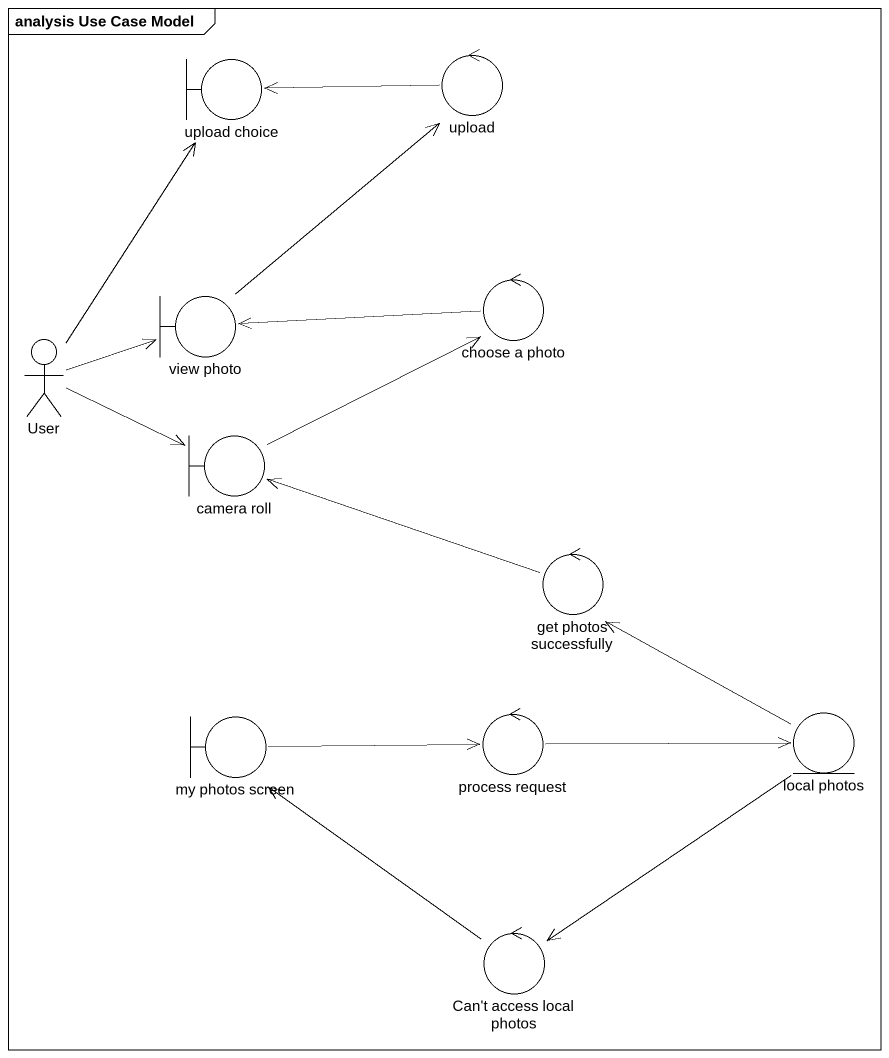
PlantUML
@startuml
mainframe analysis Use Case Model
control upload
boundary "upload choice" as upload_choice
boundary "view photo" as view_photo
control "choose a photo" as choose_a_photo
actor User
boundary "camera roll" as camera_roll
control "get photos successfully" as get_photos_successfully
boundary "my photos screen" as my_photos_screen
control "process request" as process_request
entity "local photos" as local_photos
control "Can't access local photos" as Can_t_access_local_photos
upload -left-> upload_choice
view_photo -up-> upload
choose_a_photo -left-> view_photo
User -up-> upload_choice
User -right-> view_photo
User -right-> camera_roll
camera_roll -right-> choose_a_photo
get_photos_successfully -left-> camera_roll
my_photos_screen -right-> process_request
process_request -right-> local_photos
local_photos -up-> get_photos_successfully
local_photos --> Can_t_access_local_photos
Can_t_access_local_photos -up-> my_photos_screen
@enduml
